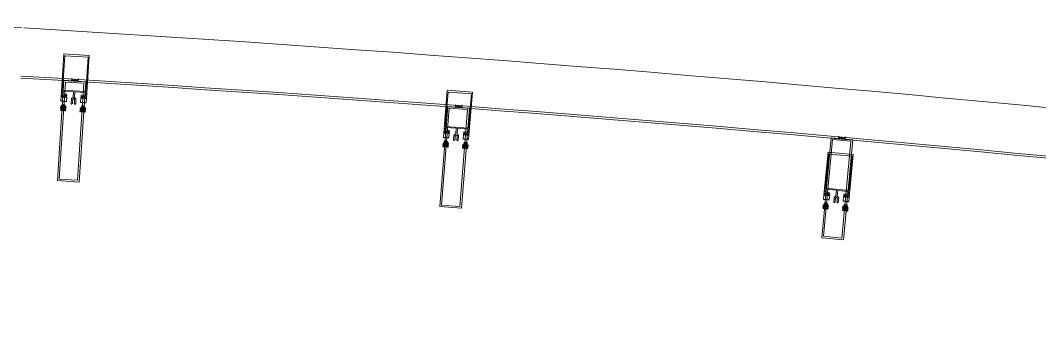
# Model space of a CAD drawing. Header units: millimetres. Extents: x 8275 to 147087, y -297470 to -191881.
# Drawn here: x 80101 to 83143, y -250444 to -249557 of the extents above; entities that cross this region are included whole.
import ezdxf

# ---------------------------------------------------------------- set-up
doc = ezdxf.new("R2010")
doc.units = ezdxf.units.MM
doc.header["$LTSCALE"] = 250
doc.header["$MEASUREMENT"] = 0
doc.layers.add('hatch', color=9, linetype='Continuous', lineweight=0)
doc.layers.add('win', color=4, linetype='Continuous', lineweight=20)

msp = doc.modelspace()

# ---------------------------------------------------------------- hatches: boundary and pattern name
at = {"layer": 'hatch', "extrusion": (-0.0001749170296700245, -0.002683130172480254, 0.9999963851017214)}
h = msp.add_hatch(dxfattribs=at)
h.set_pattern_fill('AR-HBONE', color=256, scale=0.4111842104963447, angle=5.156462629783611e-20, style=0)
h.set_pattern_definition([(45, (-6688.701012101781, -321391.5065259502), (1.826044413485278e-16, 2.326009148470423), [4.934210525956151, -1.644736841985379]), (135, (-6687.538007527532, -321390.3435213758), (1.826044413485278e-16, 2.326009148470423), [4.934210525956151, -1.644736841985379])])
h.paths.add_polyline_path([(80226.26586887572, -249812.3154276048), (80226.13212391507, -249814.3669937518), (80231.60296697129, -249814.7236469948), (80231.73671194125, -249812.6720808369)], flags=16)
h.paths.add_polyline_path([(80290.43971733382, -249816.4990261686), (80290.30597236386, -249818.5505923039), (80284.83512930438, -249818.193939061), (80284.96887426596, -249816.1423729137)], flags=16)
edge = h.paths.add_edge_path()
edge.add_arc((80235.59574120404, -249827.2184682237), 0.6853070175936337, 176.2700720416648, 356.27007204166483, ccw=False)
edge.add_arc((80234.2280304372, -249827.129304913), 0.6853070175936337, 176.2700720416648, 356.27007204166483, ccw=False)
edge.add_arc((80232.86031967174, -249827.0401416022), 0.6853070184712163, 176.2700719649586, 356.2700719649586, ccw=False)
edge.add_arc((80231.4926089007, -249826.9509782908), 0.6853070185111064, 176.270072115036, 356.270072115036, ccw=False)
edge.add_arc((80230.12489813572, -249826.8618149803), 0.6853070167758862, 176.2700722709497, 356.27007227094975, ccw=False)
edge.add_arc((80228.757187374, -249826.7726516699), 0.6853070175936337, 176.2700720416648, 356.27007204166483, ccw=False)
edge.add_arc((80227.38947660808, -249826.6834883589), 0.6853070175936337, 176.2700720424986, 356.27007204249855, ccw=False)
edge.add_arc((80226.02176584216, -249826.5943250483), 0.6853070185310516, 176.270072115036, 356.270072115036, ccw=False)
edge.add_arc((80224.65405508043, -249826.5051617376), 0.6853070148412155, 176.2700719732962, 356.27007197329624, ccw=False)
edge.add_arc((80223.28634431452, -249826.4159984268), 0.6853070203261068, 176.2700721108671, 356.27007211086715, ccw=False)
edge.add_arc((80221.91863354301, -249826.3268351154), 0.6853070175936337, 176.2700720416648, 356.27007204166483, ccw=False)
edge.add_arc((80220.55092278129, -249826.237671805), 0.6853070149010506, 176.2700721250411, 356.27007212504117, ccw=False)
edge.add_line((80219.86706740136, -249826.1930901498), (80220.66128085234, -249814.0103404996))
edge.add_line((80220.66128085653, -249814.0103405095), (80224.49087100342, -249814.2599977799))
edge.add_line((80224.49087099923, -249814.2599977792), (80224.62461596081, -249812.2084316228))
edge.add_line((80224.62461596035, -249812.2084316321), (80222.84659196396, -249812.0925193281))
edge.add_line((80222.84659196349, -249812.0925193281), (80224.71421189053, -249808.7804638639))
edge.add_line((80224.71421189146, -249808.780463864), (80233.62562797038, -249809.3614137213))
edge.add_line((80233.62562796852, -249809.3614137188), (80235.15598885302, -249812.8949891229))
edge.add_line((80235.15598885255, -249812.894989125), (80233.37796485616, -249812.779076821))
edge.add_line((80233.37796485849, -249812.7790768212), (80233.24421989365, -249814.8306429682))
edge.add_line((80233.24421989179, -249814.8306429681), (80237.07381003496, -249815.0803002382))
edge.add_line((80237.07381003402, -249815.0803002376), (80236.27959213365, -249827.2631180552))
edge.add_arc((80279.25948511303, -249829.9793769356), 0.6853070175936337, 176.270072111701, 356.2700721117009)
edge.add_arc((80280.62719587941, -249830.068540247), 0.6853070175936337, 176.270072111701, 356.2700721117009)
edge.add_arc((80281.99490664486, -249830.1577035575), 0.6853070184512712, 176.2700721884073, 356.2700721884071)
edge.add_arc((80283.36261741637, -249830.2468668686), 0.6853070185310516, 176.2700720383298, 356.2700720383302)
edge.add_arc((80284.73032817809, -249830.3360301793), 0.6853070167758862, 176.270071882416, 356.2700718824165)
edge.add_arc((80286.09803894401, -249830.4251934902), 0.6853070175936337, 176.270072111701, 356.2700721117009)
edge.add_arc((80287.46574970573, -249830.5143568005), 0.6853070176135788, 176.2700721108673, 356.2700721108671)
edge.add_arc((80288.83346047724, -249830.6035201122), 0.6853070185111064, 176.2700720383298, 356.2700720383302)
edge.add_arc((80290.20117123803, -249830.6926834225), 0.6853070148611606, 176.2700721800696, 356.2700721800695)
edge.add_arc((80291.56888200488, -249830.7818467331), 0.6853070203261068, 176.2700720424986, 356.270072042499)
edge.add_arc((80292.93659277639, -249830.8710100447), 0.6853070175936337, 176.270072111701, 356.2700721117009)
edge.add_arc((80294.30430353578, -249830.9601733548), 0.6853070149209958, 176.2700720283246, 356.270072028325)
edge.add_line((80294.98815891665, -249831.0047550101), (80295.77681542427, -249818.9072455488))
edge.add_line((80295.77681542427, -249818.9072455472), (80291.9472252811, -249818.657588277))
edge.add_line((80291.9472252811, -249818.657588277), (80292.08097024594, -249816.60602213))
edge.add_line((80292.08097024594, -249816.6060221297), (80293.85899424233, -249816.7219344337))
edge.add_line((80293.85899424466, -249816.7219344458), (80292.43719087221, -249813.1954360752))
edge.add_line((80292.43719087547, -249813.1954360747), (80283.52577479515, -249812.6144862359))
edge.add_line((80283.52577479515, -249812.6144862265), (80281.5495973528, -249815.9194646387))
edge.add_line((80281.54959735373, -249815.9194646369), (80283.32762135012, -249816.035376941))
edge.add_line((80283.32762134919, -249816.0353769523), (80283.19387638435, -249818.0869430993))
edge.add_line((80283.19387638202, -249818.0869430988), (80279.36428623885, -249817.8372858287))
edge.add_line((80279.3642862449, -249817.8372858292), (80278.57562529255, -249829.9348634673))
at = {"layer": 'hatch', "extrusion": (-0.000214403341138956, -0.002680263923021583, 0.9999963851017214)}
h = msp.add_hatch(dxfattribs=at)
h.set_pattern_fill('AR-HBONE', color=256, scale=0.411184210496349, style=0)
h.set_pattern_definition([(45, (-6689.147182800487, -321391.4759010722), (1.826024711421455e-16, 2.326009148470441), [4.934210525956188, -1.644736841985396]), (135, (-6687.984178226237, -321390.3128964978), (1.826024711421455e-16, 2.326009148470441), [4.934210525956188, -1.644736841985396])])
h.paths.add_polyline_path([(81367.87912402677, -249920.5576523076), (81367.71518706487, -249922.6070268567), (81373.18018585959, -249923.0441921029), (81373.34412283034, -249920.994817543)], flags=16)
h.paths.add_polyline_path([(81431.98441838197, -249925.6856693155), (81431.82048141121, -249927.7350438528), (81426.3554826123, -249927.2978786067), (81426.51941957514, -249925.2485040573)], flags=16)
edge = h.paths.add_edge_path()
edge.add_arc((81376.98855816855, -249935.5964470385), 0.685307017593638, 175.4264397545023, 355.42643975450227, ccw=False)
edge.add_arc((81375.62230846708, -249935.4871557271), 0.685307017593638, 175.4264397545023, 355.42643975450227, ccw=False)
edge.add_arc((81374.256058767, -249935.3778644154), 0.6853070184712207, 175.4264396777961, 355.42643967779605, ccw=False)
edge.add_arc((81372.88980906087, -249935.2685731032), 0.6853070185111108, 175.4264398278735, 355.4264398278735, ccw=False)
edge.add_arc((81371.52355936126, -249935.1592817919), 0.6853070167758906, 175.4264399837872, 355.4264399837872, ccw=False)
edge.add_arc((81370.15730966491, -249935.0499904807), 0.685307017593638, 175.4264397545023, 355.42643975450227, ccw=False)
edge.add_arc((81368.79105996483, -249934.9406991689), 0.685307017593638, 175.4264397553361, 355.42643975533605, ccw=False)
edge.add_arc((81367.42481026336, -249934.8314078574), 0.6853070185310559, 175.4264398278735, 355.4264398278735, ccw=False)
edge.add_arc((81366.058560567, -249934.7221165461), 0.6853070148412198, 175.4264396861337, 355.4264396861337, ccw=False)
edge.add_arc((81364.69231086646, -249934.6128252345), 0.6853070203261111, 175.4264398237047, 355.42643982370464, ccw=False)
edge.add_arc((81363.3260611608, -249934.5035339222), 0.685307017593638, 175.4264397545023, 355.42643975450227, ccw=False)
edge.add_arc((81361.95981146445, -249934.394242611), 0.685307014901055, 175.4264398378786, 355.4264398378786, ccw=False)
edge.add_line((81361.27668661674, -249934.3395969554), (81362.25018826316, -249922.1698616013))
edge.add_line((81362.25018826689, -249922.1698616113), (81366.07568743083, -249922.4758772839))
edge.add_line((81366.07568742664, -249922.4758772832), (81366.23962438948, -249920.4265027247))
edge.add_line((81366.23962438901, -249920.426502734), (81364.46349977751, -249920.2844240289))
edge.add_line((81364.46349977751, -249920.2844240289), (81366.3796827337, -249917.0002257295))
edge.add_line((81366.37968273417, -249917.0002257297), (81375.28157913874, -249917.7123209977))
edge.add_line((81375.28157913688, -249917.7123209952), (81376.75974707914, -249921.2680458309))
edge.add_line((81376.75974707914, -249921.2680458331), (81374.98362246764, -249921.125967128))
edge.add_line((81374.9836224695, -249921.1259671283), (81374.8196855034, -249923.1753416773))
edge.add_line((81374.81968550154, -249923.1753416771), (81378.64518466176, -249923.4813573495))
edge.add_line((81378.64518466083, -249923.481357349), (81377.67167756244, -249935.6511607976))
edge.add_arc((81420.60691839692, -249938.9999452407), 0.685307017593638, 175.4264398245386, 355.4264398245385)
edge.add_arc((81421.9731680984, -249939.109236553), 0.685307017593638, 175.4264398245386, 355.4264398245385)
edge.add_arc((81423.33941779894, -249939.2185278642), 0.6853070184512755, 175.4264399012448, 355.4264399012447)
edge.add_arc((81424.7056675046, -249939.3278191761), 0.6853070185310559, 175.4264397511673, 355.4264397511676)
edge.add_arc((81426.07191720142, -249939.4371104877), 0.6853070167758906, 175.4264395952536, 355.4264395952539)
edge.add_arc((81427.4381669015, -249939.5464017994), 0.685307017593638, 175.4264398245386, 355.4264398245385)
edge.add_arc((81428.80441659785, -249939.6556931104), 0.6853070176135831, 175.4264398237048, 355.4264398237048)
edge.add_arc((81430.17066630398, -249939.7649844229), 0.6853070185111108, 175.4264397511673, 355.4264397511676)
edge.add_arc((81431.53691599987, -249939.8742757341), 0.685307014861165, 175.4264398929072, 355.4264398929071)
edge.add_arc((81432.90316570134, -249939.9835670454), 0.6853070203261111, 175.4264397553362, 355.4264397553364)
edge.add_arc((81434.26941540747, -249940.0928583579), 0.685307017593638, 175.4264398245386, 355.4264398245385)
edge.add_arc((81435.6356651015, -249940.2021496687), 0.6853070149210001, 175.4264397411622, 355.4264397411625)
edge.add_line((81436.31878995014, -249940.2567953244), (81437.28548021012, -249928.1722091009))
edge.add_line((81437.28548021012, -249928.1722090992), (81433.4599810499, -249927.8661934268))
edge.add_line((81433.45998105037, -249927.8661934268), (81433.62391801647, -249925.8168188778))
edge.add_line((81433.62391801647, -249925.8168188775), (81435.40004262797, -249925.9588975825))
edge.add_line((81435.40004262936, -249925.9588975947), (81434.03031623227, -249922.4118473858))
edge.add_line((81434.03031623599, -249922.4118473853), (81425.12841983003, -249921.6997521358))
edge.add_line((81425.12841982956, -249921.6997521264), (81423.10379532588, -249924.9752757803))
edge.add_line((81423.10379532681, -249924.9752757786), (81424.8799199383, -249925.1173544836))
edge.add_line((81424.87991993738, -249925.117354495), (81424.71598297128, -249927.1667290441))
edge.add_line((81424.71598296895, -249927.1667290435), (81420.89048380873, -249926.860713371))
edge.add_line((81420.89048381479, -249926.8607133717), (81419.92378810656, -249938.9453676992))
at = {"layer": 'hatch', "extrusion": (-0.0002519344344135068, -0.002676996923886808, 0.9999963851017215)}
h = msp.add_hatch(dxfattribs=at)
h.set_pattern_fill('AR-HBONE', color=256, scale=0.4111842104963491, angle=-1.516606655818709e-19, style=0)
h.set_pattern_definition([(45, (-6689.57125107586, -321391.441126775), (1.826177402416246e-16, 2.326009148470455), [4.934210525956189, -1.644736841985396]), (135, (-6688.408246501494, -321390.2781222006), (1.826177402416246e-16, 2.326009148470455), [4.934210525956189, -1.644736841985396])])
h.paths.add_polyline_path([(82502.10442137127, -250105.4009445693), (82501.91178740622, -250107.4478210986), (82507.37012481471, -250107.9615116851), (82507.56275878815, -250105.9146351453)], flags=16)
h.paths.add_polyline_path([(82566.13157661413, -250111.4266158407), (82565.9389426407, -250113.473492358), (82560.48060522848, -250112.9598017715), (82560.67323919447, -250110.9129252421)], flags=16)
edge = h.paths.add_edge_path()
edge.add_arc((82511.00225791676, -250120.5658923814), 0.6853070175936381, 174.6236616989766, 354.62366169897666, ccw=False)
edge.add_arc((82509.63767356207, -250120.4374697348), 0.6853070175936381, 174.6236616989766, 354.62366169897666, ccw=False)
edge.add_arc((82508.27308920925, -250120.3090470881), 0.6853070184712208, 174.6236616222704, 354.6236616222704, ccw=False)
edge.add_arc((82506.90850484898, -250120.1806244406), 0.6853070185111109, 174.6236617723478, 354.6236617723478, ccw=False)
edge.add_arc((82505.54392049616, -250120.0522017943), 0.6853070167758907, 174.6236619282615, 354.6236619282615, ccw=False)
edge.add_arc((82504.17933614706, -250119.923779148), 0.6853070175936381, 174.6236616989766, 354.62366169897666, ccw=False)
edge.add_arc((82502.81475179331, -250119.7953565012), 0.6853070175936381, 174.6236616998104, 354.6236616998104, ccw=False)
edge.add_arc((82501.45016743863, -250119.6669338545), 0.685307018531056, 174.6236617723478, 354.6236617723478, ccw=False)
edge.add_arc((82500.08558308953, -250119.5385112081), 0.6853070148412199, 174.623661630608, 354.62366163060807, ccw=False)
edge.add_arc((82498.72099873485, -250119.4100885614), 0.6853070203261112, 174.6236617681789, 354.623661768179, ccw=False)
edge.add_arc((82497.35641437644, -250119.2816659139), 0.6853070175936381, 174.6236616989766, 354.62366169897666, ccw=False)
edge.add_arc((82495.99183002641, -250119.1532432676), 0.6853070149010551, 174.6236617823529, 354.623661782353, ccw=False)
edge.add_line((82495.30953785186, -250119.0890319445), (82496.45344999121, -250106.9341305027))
edge.add_line((82496.45344999494, -250106.9341305127), (82500.27428618833, -250107.2937139237))
edge.add_line((82500.27428618414, -250107.2937139229), (82500.46692014966, -250105.2468373843))
edge.add_line((82500.46692014919, -250105.2468373936), (82498.69296048829, -250105.0798879529))
edge.add_line((82498.69296048829, -250105.0798879529), (82500.65496915454, -250101.8228590025))
edge.add_line((82500.65496915547, -250101.8228590028), (82509.54601487578, -250102.6596058357))
edge.add_line((82509.54601487392, -250102.6596058331), (82510.97421966973, -250106.2356917709))
edge.add_line((82510.9742196702, -250106.235691773), (82509.2002600093, -250106.0687423323))
edge.add_line((82509.20026001116, -250106.0687423326), (82509.00762604238, -250108.1156188617))
edge.add_line((82509.00762604052, -250108.1156188614), (82512.82846223019, -250108.4752022721))
edge.add_line((82512.82846222972, -250108.4752022715), (82511.68454368427, -250120.6301717249))
edge.add_arc((82554.56865156037, -250124.5801786101), 0.6853070175936381, 174.6236617690129, 354.6236617690127)
edge.add_arc((82555.93323591506, -250124.7086012574), 0.6853070175936381, 174.6236617690129, 354.6236617690127)
edge.add_arc((82557.29782026881, -250124.8370239038), 0.6853070184512756, 174.6236618457191, 354.623661845719)
edge.add_arc((82558.66240462815, -250124.9654465509), 0.685307018531056, 174.6236616956416, 354.6236616956419)
edge.add_arc((82560.02698897818, -250125.0938691974), 0.6853070167758907, 174.6236615397278, 354.6236615397282)
edge.add_arc((82561.39157333193, -250125.2222918442), 0.6853070175936381, 174.6236617690129, 354.6236617690127)
edge.add_arc((82562.75615768196, -250125.3507144904), 0.6853070176135833, 174.6236617681791, 354.623661768179)
edge.add_arc((82564.1207420413, -250125.4791371381), 0.6853070185111109, 174.6236616956416, 354.6236616956419)
edge.add_arc((82565.4853263904, -250125.6075597843), 0.6853070148611651, 174.6236618373815, 354.6236618373813)
edge.add_arc((82566.84991074508, -250125.7359824308), 0.6853070203261112, 174.6236616998104, 354.6236616998107)
edge.add_arc((82568.21449510442, -250125.8644050785), 0.6853070175936381, 174.6236617690129, 354.6236617690127)
edge.add_arc((82569.57907945165, -250125.9928277243), 0.6853070149210002, 174.6236616856364, 354.6236616856368)
edge.add_line((82570.26137162713, -250126.0570390476), (82571.39728005338, -250113.9871829465))
edge.add_line((82571.39728005292, -250113.9871829448), (82567.57644386325, -250113.6275995341))
edge.add_line((82567.57644386371, -250113.6275995341), (82567.76907783249, -250111.580723005))
edge.add_line((82567.76907783249, -250111.5807230047), (82569.5430374934, -250111.7476724455))
edge.add_line((82569.54303749432, -250111.7476724576), (82568.22314206246, -250108.1817796331))
edge.add_line((82568.22314206665, -250108.1817796327), (82559.332096344, -250107.3450328182))
edge.add_line((82559.33209634354, -250107.3450328089), (82557.26177831102, -250110.5918686274))
edge.add_line((82557.26177831242, -250110.5918686256), (82559.03573797332, -250110.7588180663))
edge.add_line((82559.03573797239, -250110.7588180776), (82558.84310400361, -250112.8056946067))
edge.add_line((82558.84310400081, -250112.8056946061), (82555.02226781115, -250112.4461111954))
edge.add_line((82555.0222678172, -250112.4461111962), (82553.88635298904, -250124.5160353182))

# ---------------------------------------------------------------- linework, layer by layer
at = {"layer": 'win', "extrusion": (-0.0001749170296698822, -0.002683130172480265, 0.9999963851017215)}
for p, q in [((80253.85853493353, -249736.7434420736, -11300.6378476528), (80252.40166147985, -249738.0219849314, -11300.6378476528)), ((80252.93663748587, -249729.8157498768, -11300.6378476528), (80254.21518560546, -249731.2726187139, -11300.6378476528)), ((80254.21518560546, -249731.2726187139, -11300.6378476528), (80253.85853493353, -249736.7434420736, -11300.6378476528)), ((80273.36313660908, -249732.5209005598, -11300.6378476528), (80273.00648593856, -249737.991723931, -11300.6378476528)), ((80273.00648593856, -249737.991723931, -11300.6378476528), (80274.28503406327, -249739.4485927687, -11300.6378476528)), ((80274.82001006324, -249731.2423577135, -11300.6378476528), (80273.36313660908, -249732.5209005598, -11300.6378476528))]:
    msp.add_line(p, q, dxfattribs=at)
at = {"layer": 'win', "extrusion": (-0.0002144033411388135, -0.002680263923021579, 0.9999963851017215)}
for p, q in [((81399.03456698498, -249814.8901622382, -11300.6378476528), (81397.55902672885, -249816.1471161173, -11300.6378476528)), ((81398.21476987377, -249807.9496473599, -11300.6378476528), (81399.47172908206, -249809.4251830766, -11300.6378476528)), ((81399.47172908206, -249809.4251830766, -11300.6378476528), (81399.03456698498, -249814.8901622382, -11300.6378476528)), ((81418.59922531852, -249810.9552559311, -11300.6378476528), (81418.16206322145, -249816.4202351042, -11300.6378476528)), ((81418.16206322145, -249816.4202351042, -11300.6378476528), (81419.41902243532, -249817.8957708217, -11300.6378476528)), ((81420.07476557372, -249809.6983020635, -11300.6378476528), (81418.59922531852, -249810.9552559311, -11300.6378476528))]:
    msp.add_line(p, q, dxfattribs=at)
at = {"layer": 'win', "extrusion": (-0.0002519344344133623, -0.00267699692388679, 0.9999963851017215)}
for p, q in [((82543.35203633457, -249908.7661308081, -11300.6378476528), (82541.85903021554, -249910.0022880911, -11300.6378476528)), ((82542.62956055021, -249901.8148113061, -11300.6378476528), (82543.86572322529, -249903.3078129617, -11300.6378476528)), ((82543.86572322529, -249903.3078129617, -11300.6378476528), (82543.35203633457, -249908.7661308081, -11300.6378476528)), ((82562.9699047748, -249905.1057235613, -11300.6378476528), (82562.45621788502, -249910.5640414193, -11300.6378476528)), ((82562.45621788502, -249910.5640414193, -11300.6378476528), (82563.69238056522, -249912.0570430756, -11300.6378476528)), ((82564.46291089384, -249903.8695662899, -11300.6378476528), (82562.9699047748, -249905.1057235613, -11300.6378476528))]:
    msp.add_line(p, q, dxfattribs=at)
at = {"layer": 'win', "extrusion": (-0.0001749170296698822, -0.002683130172480265, 0.9999963851017215), "elevation": -10437.17036989066}
msp.add_lwpolyline([(80260.34815919308, -249825.9375528712), (80260.8595781816, -249826.5203024982), (80260.27682854283, -249827.0317214784), (80260.09850192549, -249829.7671430153), (80260.60992090765, -249830.3498926394), (80260.02717128095, -249830.8613116254), (80259.84884465388, -249833.5967331581), (80260.36560954664, -249834.1855743218, 0.9606708062894292), (80263.92522795888, -249834.2745363162), (80264.74526794595, -249821.6956234344, 0.1989123673796638), (80264.1376865325, -249819.9078042432), (80261.01089081093, -249816.3448957099, -0.1989123673796519), (80260.4033094018, -249814.5570765161), (80261.42973736876, -249798.8122980522), (80291.79291635375, -249800.7917235516, -0.414213562373095), (80294.09430176727, -249803.4140968825), (80293.835728165, -249807.3804581128, -0.414213562373095), (80291.21335483377, -249809.6818435257), (80282.46000593787, -249809.1111983451, 0.414213562373095), (80279.83763259342, -249811.4125837564), (80279.41856504133, -249817.8408243478), (80283.24815518476, -249818.0904816294), (80283.38190014444, -249816.0389154707), (80281.6038761439, -249815.9230031781), (80281.826784424, -249812.5037262612), (80294.13618131865, -249813.3061960587), (80293.91327304023, -249816.7254729646), (80292.13524903556, -249816.6095606705), (80292.00150407726, -249818.661126807), (80295.83109421388, -249818.910784076), (80304.2041526721, -249690.473718409), (80228.98006060127, -249685.5697363196), (80220.60700213963, -249814.0068019962), (80224.43659228207, -249814.2564592673), (80224.57033724444, -249812.204893108), (80222.79231324734, -249812.0889808156), (80223.01522153468, -249808.669703899), (80235.32461841067, -249809.4721736961), (80235.10171013941, -249812.8914506125), (80233.32368614414, -249812.7755383094), (80233.18994117486, -249814.8271044561), (80237.01953132242, -249815.076761715), (80237.43859887612, -249808.6485211238, 0.414213562373095), (80235.13721346512, -249806.0261477849), (80226.38386457192, -249805.4555026055, -0.414213562373095), (80224.08247914477, -249802.8331292639), (80224.34105275024, -249798.8667680467, -0.414213562373095), (80226.96342608782, -249796.565382621), (80257.32660507552, -249798.5448081204), (80256.30017710544, -249814.2895865842, -0.1989123673796519), (80255.46562296638, -249815.9833905935), (80251.90271443955, -249819.1101863139, 0.1989123673796638), (80251.06816028932, -249820.8039903327), (80250.24812030498, -249833.3829032088, 0.9606708062894292), (80253.78916043739, -249833.7568448031), (80254.37800159663, -249833.2400799044), (80254.55632822923, -249830.5046583827), (80254.04490923864, -249829.9219087487), (80254.62765886195, -249829.4104897601), (80254.80598548616, -249826.6750682363), (80254.29456651401, -249826.0923186065), (80254.8773161424, -249825.5808996184), (80255.05564276432, -249822.8454780953), (80254.5442237772, -249822.2627284616), (80258.04072155172, -249819.1942145717), (80261.10923544364, -249822.690712353), (80260.52648582043, -249823.2021313381)], format="xyb", close=True, dxfattribs=at)
at = {"layer": 'win', "extrusion": (-0.0001749170296698822, -0.002683130172480265, 0.9999963851017215), "elevation": -10437.17036989067}
for points in [[(80231.3588288914, -249691.2189060051), (80224.67987332892, -249793.6694671316), (80294.4331223506, -249798.2167959809), (80301.1120779047, -249695.7662348431)], [(80226.26586891548, -249812.3154276132), (80226.1321239588, -249814.3669937618), (80231.60296700949, -249814.7236470024), (80231.7367119816, -249812.6720808475)], [(80290.43971737204, -249816.4990261778), (80290.30597240198, -249818.5505923122), (80284.83512934603, -249818.1939390705), (80284.96887430317, -249816.1423729221)]]:
    msp.add_lwpolyline(points, close=True, dxfattribs=at)
at = {"layer": 'win', "elevation": -11300.6378476528}
for points in [[(80276.32898982661, -250039.132949043), (80295.84498503665, -249739.7684121808), (80230.982668716, -249735.5399465514), (80211.46667350456, -250034.9044834142)], [(80271.66484746477, -250033.8182735082), (80290.53030950157, -249744.4325545417), (80235.6468110769, -249740.854622086), (80216.78134903917, -250030.2403410529)], [(81417.05033112457, -250117.5777363318), (81440.97192747379, -249818.5329951511), (81376.17890021764, -249813.3499826082), (81352.25730386656, -250112.3947237895)], [(81412.46494537639, -250112.1949640394), (81435.58915518085, -249823.1183808984), (81380.76428596489, -249818.7327549005), (81357.64007615903, -250107.8093380419)], [(82557.12519402802, -250211.676406955), (82585.2342422097, -249912.9961742477), (82520.52019178914, -249906.9058804745), (82492.41114360606, -250205.5861131824)], [(82552.61567428522, -250206.2299189399), (82579.78775419388, -249917.5056939898), (82525.02971153101, -249912.3523684894), (82497.85763162142, -250201.0765934399)]]:
    msp.add_lwpolyline(points, close=True, dxfattribs=at)
at = {"layer": 'win', "extrusion": (-0.0002144033411388135, -0.002680263923021579, 0.9999963851017215), "elevation": -10437.82744045543}
msp.add_lwpolyline([(81401.75715275813, -249934.6801159559), (81402.2599361208, -249935.2703323574), (81401.66971970661, -249935.773115711), (81401.45113708776, -249938.5056151171), (81401.95392044543, -249939.0958315155), (81401.36370404309, -249939.5986148751), (81401.14512141306, -249942.3311142769), (81401.65316041104, -249942.9275002657, 0.9606708062894292), (81405.21108312401, -249943.0688631181), (81406.21624146723, -249930.5033877363, 0.1989123673796638), (81405.63504910133, -249928.7068165386), (81402.56105126157, -249925.0982564387, -0.1989123673796519), (81401.97985890097, -249923.3016852387), (81403.23799588093, -249907.5737262296), (81433.5687392177, -249909.9999933469, -0.414213562373095), (81435.83126431204, -249912.6559671616), (81435.5143195081, -249916.6180913025, -0.414213562373095), (81432.85834569306, -249918.8806163966), (81424.11434761355, -249918.1811520109, 0.414213562373095), (81421.45837378732, -249920.4436771029), (81420.94470463082, -249926.8650506873), (81424.77020379237, -249927.1710663713), (81424.93414075073, -249925.1216918105), (81423.15801613555, -249924.979613117), (81423.43124441853, -249921.5639888631), (81435.72749172537, -249922.5476106679), (81435.45426344492, -249925.9632349109), (81433.67813882332, -249925.8211562153), (81433.51420186729, -249927.8705307539), (81437.33970102054, -249928.1765464249), (81447.60291156109, -249799.8766849504), (81372.45917808227, -249793.8656628175), (81362.19596753702, -249922.1655243015), (81366.02146669764, -249922.471539975), (81366.18540365984, -249920.4221654138), (81364.4092790464, -249920.2800867201), (81364.68250733618, -249916.8644624668), (81376.97875462685, -249917.8480842711), (81376.70552635062, -249921.2637085245), (81374.92940174052, -249921.1216298203), (81374.76546477087, -249923.1710043689), (81378.59096393587, -249923.47702003), (81379.104633094, -249917.0556464457, 0.414213562373095), (81376.8421080005, -249914.3996726231), (81368.09810992502, -249913.7002082385, -0.414213562373095), (81365.83558481977, -249911.0442344132), (81366.15252962601, -249907.0821102853, -0.414213562373095), (81368.80850344831, -249904.8195851786), (81399.13924678566, -249907.2458522957), (81397.88110980019, -249922.9738113045, -0.1989123673796519), (81397.02170718444, -249924.6551440422), (81393.4131470909, -249927.7291418793, 0.1989123673796638), (81392.55374446213, -249929.4104746261), (81391.5485861231, -249941.9759500025, 0.9606708062894292), (81395.08373663387, -249942.4019880235), (81395.68012262114, -249941.8939490204), (81395.89870525335, -249939.1614496293), (81395.39592188882, -249938.571233221), (81395.98613828728, -249938.0684498588), (81396.20472091374, -249935.3359504658), (81395.70193756728, -249934.7457340617), (81396.29215396929, -249934.2429506998), (81396.51073659262, -249931.5104513079), (81396.00795323035, -249930.9202348996), (81399.54925165285, -249927.9035347686), (81402.56595178621, -249931.4448331945), (81401.97573538705, -249931.9476165535)], format="xyb", close=True, dxfattribs=at)
at = {"layer": 'win', "extrusion": (-0.0002144033411388135, -0.002680263923021579, 0.9999963851017215), "elevation": -10437.8274404554}
for points in [[(81374.75451223893, -249799.5492442432), (81366.56783660718, -249901.8903614185), (81436.24657129869, -249907.4642183083), (81444.43324692435, -249805.1231011218)], [(81367.87912406783, -249920.5576523166), (81367.71518711171, -249922.6070268671), (81373.18018590148, -249923.0441921108), (81373.34412287384, -249920.994817554)], [(81431.98441842318, -249925.685669325), (81431.82048145388, -249927.7350438614), (81426.35548265724, -249927.2978786166), (81426.51941961603, -249925.2485040662)]]:
    msp.add_lwpolyline(points, close=True, dxfattribs=at)
at = {"layer": 'win', "extrusion": (-0.0001749170296698822, -0.002683130172480265, 0.9999963851017215)}
for points, elevation in [([(80236.27959662647, -249827.263049889, -0.9999999999999999), (80234.91188585997, -249827.1738865784, -0.9999999999999999), (80233.54417509944, -249827.0847232681, -0.9999999999999999), (80232.17646433091, -249826.9955599567, -0.9999999999999999), (80230.8087535636, -249826.9063966458, -0.9999999999999999), (80229.44104279652, -249826.8172333423, -0.9999999999999999), (80228.0733320267, -249826.7280700228, -0.9999999999999999), (80226.70562126227, -249826.6389067119, -0.9999999999999999), (80225.33791050177, -249826.5497434032, -0.9999999999999999), (80223.9701997375, -249826.4605800918, -0.9999999999999999), (80222.6024889746, -249826.3714167825, -0.9999999999999999), (80221.23477820566, -249826.2822534707, -0.9999999999999999), (80219.86706744356, -249826.1930901595), (80220.6612808934, -249814.0103405172), (80224.43659228289, -249814.2564592611), (80224.5703372477, -249812.2048931142), (80222.84659200713, -249812.0925193375), (80224.71421193311, -249808.7804638736), (80233.6256280214, -249809.3614137302), (80235.15598889525, -249812.894989134), (80233.3236861478, -249812.7755383092), (80233.18994117521, -249814.8271044557), (80237.07381007145, -249815.0803002455), (80236.27959217006, -249827.2631180709)], -10437.17036989068), ([(80278.57562976991, -249829.9347952894, 0.9999999999999999), (80279.94334053982, -249830.0239586007, 0.9999999999999999), (80281.31105129671, -249830.1131219095, 0.9999999999999999), (80282.67876207121, -249830.2022852224, 0.9999999999999999), (80284.04647284588, -249830.2914485344, 0.9999999999999999), (80285.41418360108, -249830.3806118432, 0.9999999999999999), (80286.78189436252, -249830.4697751538, 0.9999999999999999), (80288.14960513294, -249830.5589384655, 0.9999999999999999), (80289.5173158936, -249830.6481017757, 0.9999999999999999), (80290.88502666108, -249830.7372650868, 0.9999999999999999), (80292.25273742946, -249830.8264283973, 0.9999999999999999), (80293.62044819462, -249830.9155917079, 0.9999999999999999), (80294.98815895178, -249831.004755018), (80295.77681545897, -249818.9072455547), (80291.94722532037, -249818.6575882856), (80292.0809702863, -249816.6060221384), (80293.85899427939, -249816.7219344536), (80292.43719091573, -249813.1954360833), (80283.52577483172, -249812.6144862336), (80281.54959739163, -249815.9194646455), (80283.3276213923, -249816.0353769617), (80283.19387642345, -249818.0869431079), (80279.36428628677, -249817.8372858381), (80278.57562532884, -249829.9348634664)], -10437.17036989067)]:
    msp.add_lwpolyline(points, format="xyb", dxfattribs=dict(at, elevation=elevation))
at = {"layer": 'win', "extrusion": (-0.0002144033411388135, -0.002680263923021579, 0.9999963851017215)}
for points, elevation in [([(81377.67168306212, -249935.6510927049, -0.9999999999999999), (81376.30543336137, -249935.5418013934, -0.9999999999999999), (81374.9391836661, -249935.4325100823, -0.9999999999999999), (81373.57293396162, -249935.3232187703, -0.9999999999999999), (81372.20668426076, -249935.2139274585, -0.9999999999999999), (81370.84043455914, -249935.1046361542, -0.9999999999999999), (81369.4741848531, -249934.9953448338, -0.9999999999999999), (81368.10793515421, -249934.8860535223, -0.9999999999999999), (81366.74168545929, -249934.7767622125, -0.9999999999999999), (81365.37543576148, -249934.6674709004, -0.9999999999999999), (81364.00918606196, -249934.5581795902, -0.9999999999999999), (81362.6429363608, -249934.4488882776, -0.9999999999999999), (81361.27668666314, -249934.3395969659), (81362.25018830948, -249922.1698616196), (81366.02146669845, -249922.4715399688), (81366.18540366304, -249920.4221654199), (81364.46349982417, -249920.2844240389), (81366.37968277776, -249917.0002257396), (81375.28157919247, -249917.712321007), (81376.75974712324, -249921.2680458424), (81374.92940174465, -249921.1216298201), (81374.7654647718, -249923.1710043685), (81378.64518470134, -249923.4813573571), (81377.67167760154, -249935.6511608139)], -10437.82744045542), ([(81419.92379358964, -249938.9452995945, 0.9999999999999999), (81421.29004329418, -249939.0545909066, 0.9999999999999999), (81422.65629298701, -249939.1638822163, 0.9999999999999999), (81424.02254269533, -249939.2731735299, 0.9999999999999999), (81425.38879240442, -249939.3824648427, 0.9999999999999999), (81426.75504209417, -249939.4917561523, 0.9999999999999999), (81428.12129179166, -249939.6010474637, 0.9999999999999999), (81429.48754149485, -249939.7103387763, 0.9999999999999999), (81430.85379119041, -249939.8196300868, 0.9999999999999999), (81432.22004089227, -249939.9289213991, 0.9999999999999999), (81433.58629059563, -249940.0382127102, 0.9999999999999999), (81434.95254029574, -249940.1475040217, 0.9999999999999999), (81436.31878998804, -249940.2567953326), (81437.28548025046, -249928.1722091071), (81433.4599810938, -249927.8661934358), (81433.62391805879, -249925.8168188867), (81435.40004266756, -249925.9588976029), (81434.0303162783, -249922.4118473942), (81425.12841986833, -249921.6997521338), (81423.10379536734, -249924.9752757875), (81424.87991998471, -249925.1173545051), (81424.71598301474, -249927.1667290531), (81420.89048386103, -249926.8607133813), (81419.92378814523, -249938.9453676986)], -10437.8274404554)]:
    msp.add_lwpolyline(points, format="xyb", dxfattribs=dict(at, elevation=elevation))
at = {"layer": 'win', "extrusion": (-0.0002519344344133623, -0.00267699692388679, 0.9999963851017215), "elevation": -10438.62637088124}
msp.add_lwpolyline([(82535.78125976917, -250119.9966756441), (82536.27572445745, -250120.5938784408), (82535.67852164908, -250121.0883431215), (82535.4216763589, -250123.8175118343), (82535.91614104516, -250124.4147146286), (82535.31893824563, -250124.9091793151), (82535.06209294774, -250127.6383480233), (82535.56172631738, -250128.2417934371, 0.9606708062894292), (82539.11731921826, -250128.4329912663), (82540.29842952653, -250115.8828321711, 0.1989123673796638), (82539.74246535654, -250114.0782944248), (82536.71932756052, -250110.427019776, -0.1989123673796519), (82536.16336339744, -250108.6224820271), (82537.64173600085, -250092.9136941141), (82567.93550864066, -250095.7646768707, -0.414213562373095), (82570.16059970854, -250098.4520894646), (82569.7881740306, -250102.4093840999, -0.414213562373095), (82567.10076143703, -250104.6344751669), (82558.36742157894, -250103.8125702368, 0.414213562373095), (82555.68000897203, -250106.0376613015), (82555.07642253995, -250112.4512077565), (82558.89725873, -250112.8107911786), (82559.08989269106, -250110.7639146378), (82557.31593302745, -250110.5969652084), (82557.63698964678, -250107.1855043215), (82569.91824883547, -250108.3413081423), (82569.59719221685, -250111.7527690184), (82567.82323254719, -250111.5858195873), (82567.63059858598, -250113.6326961058), (82571.45143477122, -250113.9922795153), (82583.51120390602, -249985.8488055754), (82508.45906449328, -249978.7855600118), (82496.39929535337, -250106.9290339613), (82500.22013154355, -250107.2886173732), (82500.41276550753, -250105.2417408317), (82498.63880584644, -250105.0747914027), (82498.95986247266, -250101.6633305161), (82511.24112164427, -250102.8191343362), (82510.92006503006, -250106.2305952228), (82509.14610537121, -250106.0636457831), (82508.95347139909, -250108.1105223116), (82512.77430759267, -250108.470105711), (82513.37789402671, -250102.0565592563, 0.414213562373095), (82511.15280295788, -250099.3691466544), (82502.41946310269, -250098.5472417253, -0.414213562373095), (82500.19437202188, -250095.8598291206), (82500.56679770297, -250091.9025344979, -0.414213562373095), (82503.25421030358, -250089.6774434185), (82533.54798294486, -250092.5284261748), (82532.06961033671, -250108.2372140875, -0.1989123673796519), (82531.18673548978, -250109.9063409961), (82527.53546084648, -250112.9294787925, 0.1989123673796638), (82526.65258598892, -250114.5986057103), (82525.47147568257, -250127.1487647995, 0.9606708062894292), (82529.0003101325, -250127.6242908013), (82529.60375554147, -250127.1246574266), (82529.86060084256, -250124.3954887291), (82529.36613615228, -250123.7982859253), (82529.9633389465, -250123.3038212356), (82530.22018424353, -250120.5746525363), (82529.72571956896, -250119.9774497369), (82530.32292236647, -250119.4829850477), (82530.57976765899, -250116.7538163486), (82530.08530297184, -250116.1566135449), (82533.66851976526, -250113.1898254502), (82536.63530786194, -250116.7730422484), (82536.03810506922, -250117.267506935)], format="xyb", close=True, dxfattribs=at)
at = {"layer": 'win', "extrusion": (-0.0002519344344133623, -0.00267699692388679, 0.9999963851017215), "elevation": -10438.62637088125}
for points in [[(82510.67454261547, -249984.5007427212), (82501.05480375924, -250086.7171139483), (82570.64860576761, -250093.2666689281), (82580.26834461992, -249991.0502976899)], [(82502.10442141003, -250105.4009445797), (82501.91178745178, -250107.4478211105), (82507.3701248541, -250107.9615116944), (82507.56275882943, -250105.9146351579)], [(82566.13157665041, -250111.4266158518), (82565.93894268085, -250113.4734923681), (82560.48060527317, -250112.959801783), (82560.67323923123, -250110.9129252525)]]:
    msp.add_lwpolyline(points, close=True, dxfattribs=at)
at = {"layer": 'win', "extrusion": (-0.0002519344344133623, -0.00267699692388679, 0.9999963851017215)}
for points, elevation in [([(82511.68455013417, -250120.6301037166, -0.9999999999999999), (82510.31996577949, -250120.50168107, -0.9999999999999999), (82508.95538143086, -250120.3732584241, -0.9999999999999999), (82507.5907970742, -250120.2448357768, -0.9999999999999999), (82506.22621271951, -250120.1164131299, -0.9999999999999999), (82504.86162836576, -250119.9879904907, -0.9999999999999999), (82503.49704400782, -250119.8595678352, -0.9999999999999999), (82502.13245965511, -250119.7311451884, -0.9999999999999999), (82500.76787530695, -250119.6027225439, -0.9999999999999999), (82499.40329095419, -250119.4742998965, -0.9999999999999999), (82498.0387066023, -250119.3458772513, -0.9999999999999999), (82496.67412224528, -250119.2174546033, -0.9999999999999999), (82495.30953789578, -250119.0890319565), (82496.45345003578, -250106.9341305223), (82500.22013154472, -250107.288617367), (82500.41276551067, -250105.2417408378), (82498.69296053088, -250105.0798879643), (82500.65496919861, -250101.8228590144), (82509.5460149267, -250102.6596058467), (82510.97421971335, -250106.2356917841), (82509.14610537529, -250106.0636457829), (82508.95347140037, -250108.1105223112), (82512.82846226946, -250108.4752022812), (82511.68454372066, -250120.6301717426)], -10438.62637088122), ([(82553.88635942526, -250124.5159672979, 0.9999999999999999), (82555.25094378274, -250124.6443899452, 0.9999999999999999), (82556.61552812811, -250124.7728125898, 0.9999999999999999), (82557.98011248975, -250124.9012352389, 0.9999999999999999), (82559.34469685282, -250125.0296578867, 0.9999999999999999), (82560.70928119528, -250125.1580805311, 0.9999999999999999), (82562.07386554519, -250125.2865031777, 0.9999999999999999), (82563.43844990266, -250125.4149258256, 0.9999999999999999), (82564.80303425182, -250125.5433484712, 0.9999999999999999), (82566.16761860836, -250125.6717711184, 0.9999999999999999), (82567.53220296491, -250125.8001937649, 0.9999999999999999), (82568.89678731913, -250125.9286164115, 0.9999999999999999), (82570.26137166543, -250126.0570390575), (82571.3972800912, -250113.9871829541), (82567.57644390626, -250113.6275995448), (82567.76907787212, -250111.5807230154), (82569.54303753084, -250111.7476724673), (82568.22314210742, -250108.1817796431), (82559.33209638137, -250107.3450328177), (82557.2617783511, -250110.5918686361), (82559.03573801633, -250110.7588180891), (82558.84310404601, -250112.8056946174), (82555.02226786065, -250112.4461112071), (82553.88635302654, -250124.5160353192)], -10438.62637088124)]:
    msp.add_lwpolyline(points, format="xyb", dxfattribs=dict(at, elevation=elevation))
at = {"layer": 'win'}
for centre, radius, start, end in [((79039.74193839496, -275152.4628142624, -11300.6378476528), 25595.690621869, 87.61363757862513, 102.7153057336491), ((75126.12655688869, -333298.2344909966, -11300.6378476528), 83867.26247280023, 81.76720826311949, 86.5924068685645), ((75126.12655688869, -333298.2344909966, -11300.6378476528), 83717.26247280023, 81.76720826311949, 86.5924068685645), ((75126.12655688869, -333298.2344909966, -11300.6378476528), 83723.26247280023, 81.76720826311949, 86.5924068685645)]:
    msp.add_arc(centre, radius, start, end, dxfattribs=at)
at = {"layer": 'win', "extrusion": (-0.0001749170296698822, -0.002683130172480265, 0.9999963851017215)}
for centre, radius, start, end in [((80257.79110361643, -249823.0232014732, -10644.40714998498), 56.02831096297897, 74.98427433344055, 97.55586983080546), ((80257.6150874272, -249825.7231825174, -10644.39987476984), 59.50225788623588, 76.64251229201392, 95.89763184433053), ((80257.5578718799, -249826.6008339657, -10644.39750990023), 60.98800946245647, 77.21901775472999, 95.32112639517423), ((80255.98776335873, -249803.3801499714, -10644.45953960166), 38.16461497224456, 91.07625286699364, 96.1019872551207), ((80254.24676366236, -249783.4773305943, -10644.51263711639), 18.66373521831405, 87.73205547378053, 97.0314191829318), ((80253.88716477198, -249776.136993532, -10644.53226936669), 11.84415585990497, 85.5396917347085, 99.19141306117196), ((80253.47892655287, -249787.5274430744, -10644.50163578951), 23.68932309987656, 86.85273595668488, 93.50193339357443), ((80244.98873085101, -250019.4037856207, -10643.87799404849), 254.6448962107594, 85.45960751110148, 87.08053662277467), ((80256.41984545752, -249844.0574634181, -10644.35047226082), 79.43733587598572, 83.8358842437959, 88.70425970262298), ((80257.5862370295, -249826.1657298291, -10644.39868230704), 61.98307333192854, 83.28182877401896, 89.25831537223843), ((80259.43792955534, -249797.7618967564, -10644.47521765782), 34.0854521669411, 81.65723614348084, 90.8829080154361), ((80264.13922678851, -249793.1310327291, -10644.48846525643), 27.34609378610929, 75.29924246032569, 82.29984268935273), ((80265.8166241461, -249787.2541607026, -10644.50452713333), 21.72982308732188, 75.89679407232599, 83.82805622112558), ((80267.96441574671, -249774.6663503886, -10644.53867767659), 9.462229877207651, 70.39493863126991, 87.54887906313347), ((80266.89434296104, -249780.3254929231, -10644.52330623055), 15.63818546316107, 74.13288459405763, 84.26645612441735)]:
    msp.add_arc(centre, radius, start, end, dxfattribs=at)
at = {"layer": 'win', "extrusion": (-0.0002144033411388135, -0.002680263923021579, 0.9999963851017215)}
for centre, radius, start, end in [((81401.68303361557, -249901.2291457738, -10648.32796237809), 56.02831096297897, 74.14064202591254, 96.71223754266687), ((81401.4672829858, -249903.9262425472, -10648.32068716295), 59.50225788623588, 75.79888000123681, 95.05399955070361), ((81401.39715142747, -249904.8029564389, -10648.31832229335), 60.98800946245647, 76.37538547484083, 94.47749412848579), ((81400.16910584197, -249881.5616718367, -10648.38035199477), 38.16461497224456, 90.23262058415307, 95.25835496420804), ((81398.72133659707, -249861.6353760615, -10648.43344950951), 18.66373521831405, 86.8884231851142, 96.18778689883817), ((81398.46985308902, -249854.2905400802, -10648.45308175982), 11.84415585990497, 84.69605945683745, 98.34778077037763), ((81397.89395036368, -249865.6737441669, -10648.42244818262), 23.68932309987656, 86.0091036677215, 92.65830112329425), ((81385.99061373442, -250097.3999451728, -10647.79880644162), 254.6448962107594, 84.61597523119518, 86.23690434792695), ((81400.00222342918, -249922.2409377399, -10648.27128465391), 79.43733587598572, 82.99225195815379, 87.86062741195046), ((81401.43191981566, -249904.3683171051, -10648.31949470018), 61.98307333192854, 82.43819649012818, 88.41468309837724), ((81403.70161912126, -249875.9948265993, -10648.39603005092), 34.0854521669411, 80.81360385245604, 90.03927572422434), ((81408.47058986593, -249871.433684707, -10648.40927764952), 27.34609378610929, 74.45561017349237, 81.45621040303743), ((81410.23433427814, -249865.5821471013, -10648.42533952642), 21.72982308732188, 75.05316179705092, 82.98442394174894), ((81412.56723131199, -249853.0273245741, -10648.45949006972), 9.462229877207651, 69.55130632352929, 86.70524676741682), ((81411.41395140572, -249858.6700983111, -10648.44411862367), 15.63818546316107, 73.28925229836051, 83.42282383349162)]:
    msp.add_arc(centre, radius, start, end, dxfattribs=at)
at = {"layer": 'win', "extrusion": (-0.0002519344344133623, -0.00267699692388679, 0.9999963851017215)}
for centre, radius, start, end in [((82544.77791128894, -249995.1444320874, -10652.23608946224), 56.02831096297897, 73.33786397162746, 95.90945948149165), ((82544.52439372527, -249997.8382413205, -10652.2288142471), 59.50225788623588, 74.99610196292195, 94.25122150374897), ((82544.44198571054, -249998.7138865696, -10652.2264493775), 60.98800946245647, 75.57260741921843, 93.67471606596733), ((82543.53968643928, -249975.457677464, -10652.28847907891), 38.16461497224456, 89.42984252522507, 94.45557690445689), ((82542.3712398892, -249955.5130533318, -10652.34157659363), 18.66373521831405, 86.0856451140857, 95.38500884850885), ((82542.2226870797, -249948.1654148267, -10652.36120884397), 11.84415585990497, 83.89328138376453, 97.54500271811406), ((82541.48735465949, -249959.5394328261, -10652.33057526676), 23.68932309987656, 85.20632562783503, 91.85552306167479), ((82526.33854895455, -250191.0761153224, -10651.70693352577), 254.6448962107594, 83.8131971566317, 85.43412629346176), ((82542.8028769705, -250016.1306123957, -10652.17941173807), 79.43733587598572, 82.18947391282916, 87.05784935133545), ((82544.48284026771, -249998.2797770253, -10652.22762178431), 61.98307333192854, 81.63541843804103, 87.61190502467453), ((82547.14984817439, -249969.940871484, -10652.30415713506), 34.0854521669411, 80.01082578489802, 89.23649765513859), ((82551.98225543984, -249965.4469937233, -10652.31740473367), 27.34609378610929, 73.65283210027788, 80.65343234216608), ((82553.82781064927, -249959.6207416968, -10652.33346661056), 21.72982308732188, 74.25038374548127, 82.18164588619256), ((82556.33638006997, -249947.0998369084, -10652.36761715383), 9.462229877207651, 68.74852828645528, 85.90246870628405), ((82555.10415436978, -249952.725898569, -10652.35224570779), 15.63818546316107, 72.48647422920864, 82.6200457857982)]:
    msp.add_arc(centre, radius, start, end, dxfattribs=at)

doc.saveas('drawing.dxf')
